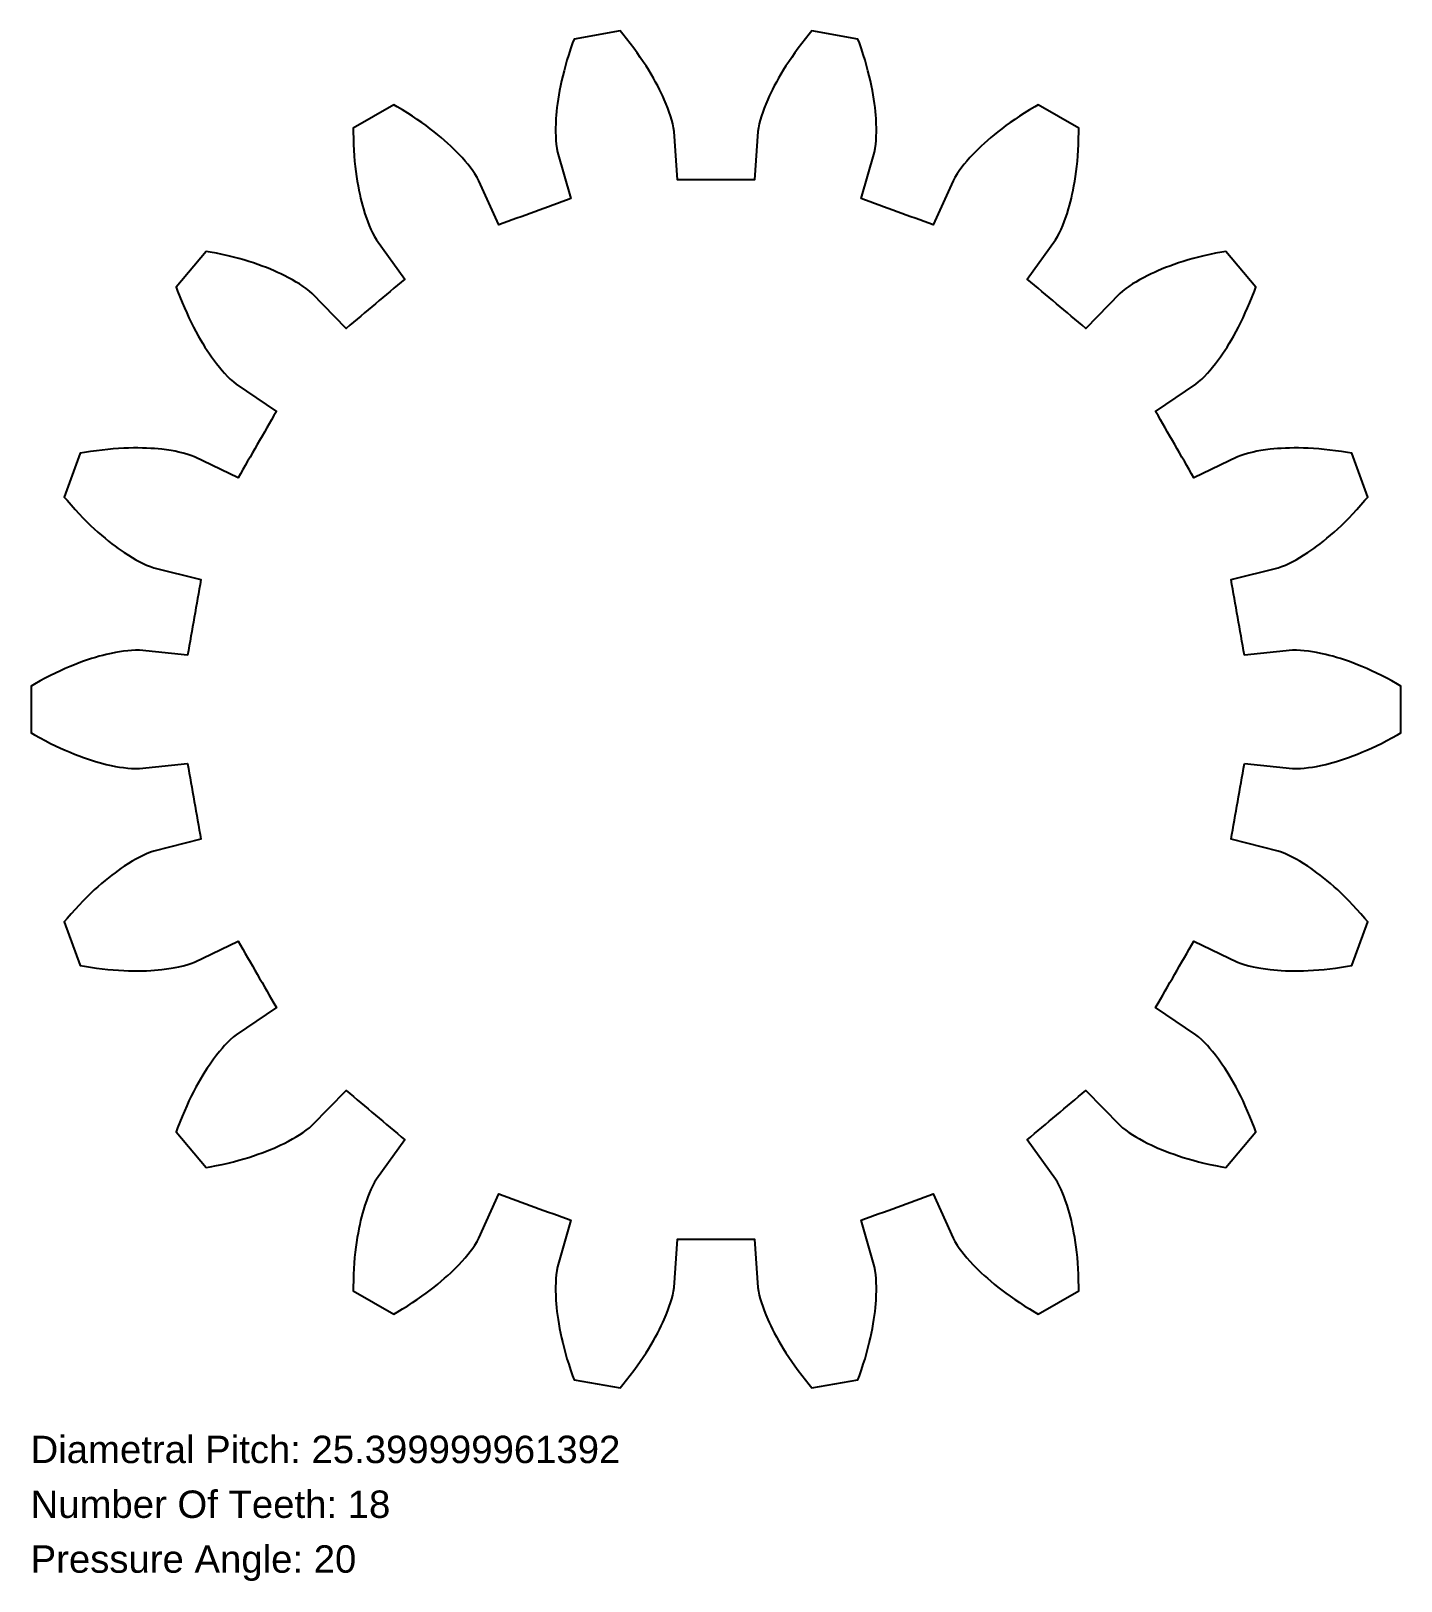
# Model space of a CAD drawing. Extents: x -10 to 10, y -12.7 to 9.9.
import ezdxf

# ---------------------------------------------------------------- set-up
doc = ezdxf.new("R2010")
doc.units = 0
doc.layers.add('1', color=7, linetype='Continuous')
doc.layers.add('NOTES', color=1, linetype='Continuous')
doc.styles.add('ARIAL', font='Arial.ttf')

msp = doc.modelspace()

# ---------------------------------------------------------------- linework, layer by layer
at = {"layer": '1'}
msp.add_lwpolyline([(7.71, -0.791), (8.413, -0.863), (8.468, -0.864), (8.529, -0.862), (8.583, -0.857), (8.647, -0.85), (8.702, -0.842), (8.762, -0.831), (8.827, -0.818), (8.898, -0.802), (8.948, -0.789), (9, -0.775), (9.054, -0.759), (9.111, -0.742), (9.17, -0.723), (9.23, -0.702), (9.293, -0.679), (9.358, -0.653), (9.425, -0.626), (9.494, -0.597), (9.564, -0.565), (9.636, -0.531), (9.71, -0.495), (9.786, -0.456), (9.863, -0.415), (9.942, -0.371), (9.994, -0.341), (9.994, 0.341), (9.942, 0.371), (9.863, 0.415), (9.786, 0.456), (9.71, 0.495), (9.636, 0.531), (9.564, 0.565), (9.494, 0.597), (9.425, 0.626), (9.358, 0.653), (9.293, 0.679), (9.23, 0.702), (9.17, 0.723), (9.111, 0.742), (9.054, 0.759), (9, 0.775), (8.948, 0.789), (8.898, 0.802), (8.827, 0.818), (8.762, 0.831), (8.702, 0.842), (8.647, 0.85), (8.583, 0.857), (8.529, 0.862), (8.468, 0.864), (8.413, 0.863), (7.71, 0.791, -0.000044), (7.515, 1.894), (8.201, 2.067), (8.252, 2.084), (8.31, 2.107), (8.359, 2.13), (8.416, 2.159), (8.465, 2.185), (8.518, 2.215), (8.574, 2.25), (8.635, 2.29), (8.678, 2.318), (8.722, 2.35), (8.768, 2.383), (8.815, 2.419), (8.864, 2.457), (8.914, 2.498), (8.965, 2.541), (9.017, 2.587), (9.071, 2.635), (9.125, 2.686), (9.181, 2.74), (9.237, 2.797), (9.294, 2.856), (9.352, 2.918), (9.41, 2.984), (9.469, 3.052), (9.508, 3.098), (9.275, 3.738), (9.216, 3.749), (9.127, 3.763), (9.04, 3.776), (8.956, 3.786), (8.874, 3.795), (8.794, 3.802), (8.717, 3.808), (8.642, 3.812), (8.57, 3.815), (8.501, 3.816), (8.434, 3.816), (8.369, 3.815), (8.308, 3.813), (8.248, 3.81), (8.192, 3.807), (8.138, 3.802), (8.087, 3.797), (8.015, 3.788), (7.949, 3.778), (7.889, 3.767), (7.835, 3.756), (7.772, 3.741), (7.72, 3.727), (7.661, 3.708), (7.611, 3.688), (6.974, 3.38, -0.000044), (6.414, 4.35), (6.999, 4.747), (7.042, 4.781), (7.088, 4.822), (7.126, 4.86), (7.17, 4.907), (7.207, 4.948), (7.246, 4.995), (7.288, 5.047), (7.331, 5.105), (7.362, 5.147), (7.392, 5.191), (7.424, 5.238), (7.456, 5.288), (7.489, 5.34), (7.522, 5.396), (7.555, 5.454), (7.589, 5.515), (7.622, 5.579), (7.656, 5.645), (7.69, 5.715), (7.723, 5.787), (7.757, 5.863), (7.79, 5.941), (7.822, 6.022), (7.855, 6.106), (7.875, 6.163), (7.437, 6.685), (7.378, 6.675), (7.289, 6.658), (7.203, 6.64), (7.12, 6.621), (7.04, 6.601), (6.963, 6.581), (6.889, 6.56), (6.817, 6.538), (6.749, 6.516), (6.683, 6.493), (6.62, 6.471), (6.56, 6.448), (6.502, 6.425), (6.448, 6.402), (6.396, 6.379), (6.347, 6.356), (6.3, 6.334), (6.236, 6.301), (6.177, 6.269), (6.125, 6.238), (6.078, 6.209), (6.024, 6.174), (5.98, 6.143), (5.931, 6.105), (5.89, 6.069), (5.398, 5.561, -0.000044), (4.539, 6.281), (4.954, 6.855), (4.982, 6.901), (5.011, 6.956), (5.034, 7.005), (5.06, 7.064), (5.08, 7.115), (5.101, 7.172), (5.122, 7.235), (5.143, 7.305), (5.157, 7.354), (5.171, 7.406), (5.185, 7.461), (5.198, 7.519), (5.211, 7.58), (5.223, 7.643), (5.234, 7.709), (5.245, 7.778), (5.255, 7.849), (5.264, 7.923), (5.272, 8), (5.278, 8.08), (5.284, 8.162), (5.288, 8.247), (5.291, 8.334), (5.292, 8.425), (5.292, 8.485), (4.702, 8.826), (4.65, 8.796), (4.572, 8.749), (4.498, 8.703), (4.427, 8.657), (4.358, 8.611), (4.293, 8.565), (4.23, 8.52), (4.17, 8.475), (4.113, 8.431), (4.059, 8.387), (4.008, 8.345), (3.959, 8.302), (3.913, 8.261), (3.869, 8.221), (3.829, 8.182), (3.79, 8.143), (3.754, 8.106), (3.705, 8.053), (3.661, 8.003), (3.622, 7.957), (3.588, 7.914), (3.549, 7.862), (3.518, 7.817), (3.485, 7.765), (3.459, 7.717), (3.17, 7.072, -0.000044), (2.117, 7.455), (2.311, 8.135), (2.321, 8.189), (2.33, 8.25), (2.335, 8.304), (2.338, 8.368), (2.34, 8.423), (2.34, 8.484), (2.338, 8.551), (2.335, 8.623), (2.331, 8.675), (2.326, 8.728), (2.32, 8.785), (2.313, 8.844), (2.304, 8.905), (2.294, 8.968), (2.282, 9.034), (2.269, 9.102), (2.253, 9.173), (2.236, 9.246), (2.217, 9.321), (2.197, 9.398), (2.174, 9.477), (2.149, 9.558), (2.121, 9.641), (2.092, 9.727), (2.071, 9.783), (1.4, 9.902), (1.361, 9.855), (1.304, 9.786), (1.25, 9.717), (1.199, 9.649), (1.15, 9.582), (1.104, 9.517), (1.061, 9.453), (1.02, 9.391), (0.982, 9.329), (0.946, 9.27), (0.912, 9.212), (0.881, 9.156), (0.851, 9.101), (0.824, 9.048), (0.799, 8.998), (0.776, 8.949), (0.755, 8.902), (0.727, 8.835), (0.703, 8.773), (0.682, 8.716), (0.665, 8.663), (0.646, 8.602), (0.632, 8.549), (0.619, 8.489), (0.611, 8.435), (0.56, 7.73, -0.000044), (-0.56, 7.73), (-0.611, 8.435), (-0.619, 8.489), (-0.632, 8.549), (-0.646, 8.602), (-0.665, 8.663), (-0.682, 8.716), (-0.703, 8.773), (-0.727, 8.835), (-0.755, 8.902), (-0.776, 8.949), (-0.799, 8.998), (-0.824, 9.048), (-0.851, 9.101), (-0.881, 9.156), (-0.912, 9.212), (-0.946, 9.27), (-0.982, 9.329), (-1.02, 9.391), (-1.061, 9.453), (-1.104, 9.517), (-1.15, 9.582), (-1.199, 9.649), (-1.25, 9.717), (-1.304, 9.786), (-1.361, 9.855), (-1.4, 9.902), (-2.071, 9.783), (-2.092, 9.727), (-2.121, 9.641), (-2.149, 9.558), (-2.174, 9.477), (-2.197, 9.398), (-2.217, 9.321), (-2.236, 9.246), (-2.253, 9.173), (-2.269, 9.102), (-2.282, 9.034), (-2.294, 8.968), (-2.304, 8.905), (-2.313, 8.844), (-2.32, 8.785), (-2.326, 8.728), (-2.331, 8.675), (-2.335, 8.623), (-2.338, 8.551), (-2.34, 8.484), (-2.34, 8.423), (-2.338, 8.368), (-2.335, 8.304), (-2.33, 8.25), (-2.321, 8.189), (-2.311, 8.135), (-2.117, 7.455, -0.000044), (-3.17, 7.072), (-3.459, 7.717), (-3.485, 7.765), (-3.518, 7.817), (-3.549, 7.862), (-3.588, 7.914), (-3.622, 7.957), (-3.661, 8.003), (-3.705, 8.053), (-3.754, 8.106), (-3.79, 8.143), (-3.829, 8.182), (-3.869, 8.221), (-3.913, 8.261), (-3.959, 8.302), (-4.008, 8.345), (-4.059, 8.387), (-4.113, 8.431), (-4.17, 8.475), (-4.23, 8.52), (-4.293, 8.565), (-4.358, 8.611), (-4.427, 8.657), (-4.498, 8.703), (-4.572, 8.749), (-4.65, 8.796), (-4.702, 8.826), (-5.292, 8.485), (-5.292, 8.425), (-5.291, 8.334), (-5.288, 8.247), (-5.284, 8.162), (-5.278, 8.08), (-5.272, 8), (-5.264, 7.923), (-5.255, 7.849), (-5.245, 7.778), (-5.234, 7.709), (-5.223, 7.643), (-5.211, 7.58), (-5.198, 7.519), (-5.185, 7.461), (-5.171, 7.406), (-5.157, 7.354), (-5.143, 7.305), (-5.122, 7.235), (-5.101, 7.172), (-5.08, 7.115), (-5.06, 7.064), (-5.034, 7.005), (-5.011, 6.956), (-4.982, 6.901), (-4.954, 6.855), (-4.539, 6.281, -0.000044), (-5.398, 5.561), (-5.89, 6.069), (-5.931, 6.105), (-5.98, 6.143), (-6.024, 6.174), (-6.078, 6.209), (-6.125, 6.238), (-6.177, 6.269), (-6.236, 6.301), (-6.3, 6.334), (-6.347, 6.356), (-6.396, 6.379), (-6.448, 6.402), (-6.502, 6.425), (-6.56, 6.448), (-6.62, 6.471), (-6.683, 6.493), (-6.749, 6.516), (-6.817, 6.538), (-6.889, 6.56), (-6.963, 6.581), (-7.04, 6.601), (-7.12, 6.621), (-7.203, 6.64), (-7.289, 6.658), (-7.378, 6.675), (-7.437, 6.685), (-7.875, 6.163), (-7.855, 6.106), (-7.822, 6.022), (-7.79, 5.941), (-7.757, 5.863), (-7.723, 5.787), (-7.69, 5.715), (-7.656, 5.645), (-7.622, 5.579), (-7.589, 5.515), (-7.555, 5.454), (-7.522, 5.396), (-7.489, 5.34), (-7.456, 5.288), (-7.424, 5.238), (-7.392, 5.191), (-7.362, 5.147), (-7.331, 5.105), (-7.288, 5.047), (-7.246, 4.995), (-7.207, 4.948), (-7.17, 4.907), (-7.126, 4.86), (-7.088, 4.822), (-7.042, 4.781), (-6.999, 4.747), (-6.414, 4.35, -0.000044), (-6.974, 3.38), (-7.611, 3.688), (-7.661, 3.708), (-7.72, 3.727), (-7.772, 3.741), (-7.835, 3.756), (-7.889, 3.767), (-7.949, 3.778), (-8.015, 3.788), (-8.087, 3.797), (-8.138, 3.802), (-8.192, 3.807), (-8.248, 3.81), (-8.308, 3.813), (-8.369, 3.815), (-8.434, 3.816), (-8.501, 3.816), (-8.57, 3.815), (-8.642, 3.812), (-8.717, 3.808), (-8.794, 3.802), (-8.874, 3.795), (-8.956, 3.786), (-9.04, 3.776), (-9.127, 3.763), (-9.216, 3.749), (-9.275, 3.738), (-9.508, 3.098), (-9.469, 3.052), (-9.41, 2.984), (-9.352, 2.918), (-9.294, 2.856), (-9.237, 2.797), (-9.181, 2.74), (-9.125, 2.686), (-9.071, 2.635), (-9.017, 2.587), (-8.965, 2.541), (-8.914, 2.498), (-8.864, 2.457), (-8.815, 2.419), (-8.768, 2.383), (-8.722, 2.35), (-8.678, 2.318), (-8.635, 2.29), (-8.574, 2.25), (-8.518, 2.215), (-8.465, 2.185), (-8.416, 2.159), (-8.359, 2.13), (-8.31, 2.107), (-8.252, 2.084), (-8.201, 2.067), (-7.515, 1.894, -0.000044), (-7.71, 0.791), (-8.413, 0.863), (-8.468, 0.864), (-8.529, 0.862), (-8.583, 0.857), (-8.647, 0.85), (-8.702, 0.842), (-8.762, 0.831), (-8.827, 0.818), (-8.898, 0.802), (-8.948, 0.789), (-9, 0.775), (-9.054, 0.759), (-9.111, 0.742), (-9.17, 0.723), (-9.23, 0.702), (-9.293, 0.679), (-9.358, 0.653), (-9.425, 0.626), (-9.494, 0.597), (-9.564, 0.565), (-9.636, 0.531), (-9.71, 0.495), (-9.786, 0.456), (-9.863, 0.415), (-9.942, 0.371), (-9.994, 0.341), (-9.994, -0.341), (-9.942, -0.371), (-9.863, -0.415), (-9.786, -0.456), (-9.71, -0.495), (-9.636, -0.531), (-9.564, -0.565), (-9.494, -0.597), (-9.425, -0.626), (-9.358, -0.653), (-9.293, -0.679), (-9.23, -0.702), (-9.17, -0.723), (-9.111, -0.742), (-9.054, -0.759), (-9, -0.775), (-8.948, -0.789), (-8.898, -0.802), (-8.827, -0.818), (-8.762, -0.831), (-8.702, -0.842), (-8.647, -0.85), (-8.583, -0.857), (-8.529, -0.862), (-8.468, -0.864), (-8.413, -0.863), (-7.71, -0.791, -0.000044), (-7.515, -1.894), (-8.201, -2.067), (-8.252, -2.084), (-8.31, -2.107), (-8.359, -2.13), (-8.416, -2.159), (-8.465, -2.185), (-8.518, -2.215), (-8.574, -2.25), (-8.635, -2.29), (-8.678, -2.318), (-8.722, -2.35), (-8.768, -2.383), (-8.815, -2.419), (-8.864, -2.457), (-8.914, -2.498), (-8.965, -2.541), (-9.017, -2.587), (-9.071, -2.635), (-9.125, -2.686), (-9.181, -2.74), (-9.237, -2.797), (-9.294, -2.856), (-9.352, -2.918), (-9.41, -2.984), (-9.469, -3.052), (-9.508, -3.098), (-9.275, -3.738), (-9.216, -3.749), (-9.127, -3.763), (-9.04, -3.776), (-8.956, -3.786), (-8.874, -3.795), (-8.794, -3.802), (-8.717, -3.808), (-8.642, -3.812), (-8.57, -3.815), (-8.501, -3.816), (-8.434, -3.816), (-8.369, -3.815), (-8.308, -3.813), (-8.248, -3.81), (-8.192, -3.807), (-8.138, -3.802), (-8.087, -3.797), (-8.015, -3.788), (-7.949, -3.778), (-7.889, -3.767), (-7.835, -3.756), (-7.772, -3.741), (-7.72, -3.727), (-7.661, -3.708), (-7.611, -3.688), (-6.974, -3.38, -0.000044), (-6.414, -4.35), (-6.999, -4.747), (-7.042, -4.781), (-7.088, -4.822), (-7.126, -4.86), (-7.17, -4.907), (-7.207, -4.948), (-7.246, -4.995), (-7.288, -5.047), (-7.331, -5.105), (-7.362, -5.147), (-7.392, -5.191), (-7.424, -5.238), (-7.456, -5.288), (-7.489, -5.34), (-7.522, -5.396), (-7.555, -5.454), (-7.589, -5.515), (-7.622, -5.579), (-7.656, -5.645), (-7.69, -5.715), (-7.723, -5.787), (-7.757, -5.863), (-7.79, -5.941), (-7.822, -6.022), (-7.855, -6.106), (-7.875, -6.163), (-7.437, -6.685), (-7.378, -6.675), (-7.289, -6.658), (-7.203, -6.64), (-7.12, -6.621), (-7.04, -6.601), (-6.963, -6.581), (-6.889, -6.56), (-6.817, -6.538), (-6.749, -6.516), (-6.683, -6.493), (-6.62, -6.471), (-6.56, -6.448), (-6.502, -6.425), (-6.448, -6.402), (-6.396, -6.379), (-6.347, -6.356), (-6.3, -6.334), (-6.236, -6.301), (-6.177, -6.269), (-6.125, -6.238), (-6.078, -6.209), (-6.024, -6.174), (-5.98, -6.143), (-5.931, -6.105), (-5.89, -6.069), (-5.398, -5.561, -0.000044), (-4.539, -6.281), (-4.954, -6.855), (-4.982, -6.901), (-5.011, -6.956), (-5.034, -7.005), (-5.06, -7.064), (-5.08, -7.115), (-5.101, -7.172), (-5.122, -7.235), (-5.143, -7.305), (-5.157, -7.354), (-5.171, -7.406), (-5.185, -7.461), (-5.198, -7.519), (-5.211, -7.58), (-5.223, -7.643), (-5.234, -7.709), (-5.245, -7.778), (-5.255, -7.849), (-5.264, -7.923), (-5.272, -8), (-5.278, -8.08), (-5.284, -8.162), (-5.288, -8.247), (-5.291, -8.334), (-5.292, -8.425), (-5.292, -8.485), (-4.702, -8.826), (-4.65, -8.796), (-4.572, -8.749), (-4.498, -8.703), (-4.427, -8.657), (-4.358, -8.611), (-4.293, -8.565), (-4.23, -8.52), (-4.17, -8.475), (-4.113, -8.431), (-4.059, -8.387), (-4.008, -8.345), (-3.959, -8.302), (-3.913, -8.261), (-3.869, -8.221), (-3.829, -8.182), (-3.79, -8.143), (-3.754, -8.106), (-3.705, -8.053), (-3.661, -8.003), (-3.622, -7.957), (-3.588, -7.914), (-3.549, -7.862), (-3.518, -7.817), (-3.485, -7.765), (-3.459, -7.717), (-3.17, -7.072, -0.000044), (-2.117, -7.455), (-2.311, -8.136), (-2.321, -8.189), (-2.33, -8.25), (-2.335, -8.304), (-2.338, -8.368), (-2.34, -8.423), (-2.34, -8.484), (-2.338, -8.551), (-2.335, -8.623), (-2.331, -8.675), (-2.326, -8.728), (-2.32, -8.785), (-2.313, -8.844), (-2.304, -8.905), (-2.294, -8.968), (-2.282, -9.034), (-2.269, -9.103), (-2.253, -9.173), (-2.236, -9.246), (-2.217, -9.321), (-2.197, -9.398), (-2.174, -9.477), (-2.149, -9.558), (-2.121, -9.641), (-2.092, -9.727), (-2.071, -9.783), (-1.4, -9.902), (-1.361, -9.855), (-1.304, -9.786), (-1.25, -9.717), (-1.199, -9.649), (-1.15, -9.582), (-1.104, -9.517), (-1.061, -9.453), (-1.02, -9.391), (-0.982, -9.329), (-0.946, -9.27), (-0.912, -9.212), (-0.881, -9.156), (-0.851, -9.101), (-0.824, -9.048), (-0.799, -8.998), (-0.776, -8.949), (-0.755, -8.902), (-0.727, -8.835), (-0.703, -8.773), (-0.682, -8.716), (-0.665, -8.663), (-0.646, -8.602), (-0.632, -8.549), (-0.619, -8.489), (-0.611, -8.435), (-0.56, -7.73, -0.000044), (0.56, -7.73), (0.611, -8.435), (0.619, -8.489), (0.632, -8.549), (0.646, -8.602), (0.665, -8.663), (0.682, -8.716), (0.703, -8.773), (0.727, -8.835), (0.755, -8.902), (0.776, -8.949), (0.799, -8.998), (0.824, -9.048), (0.851, -9.101), (0.881, -9.156), (0.912, -9.212), (0.946, -9.27), (0.982, -9.329), (1.02, -9.391), (1.061, -9.453), (1.104, -9.517), (1.15, -9.582), (1.199, -9.649), (1.25, -9.717), (1.304, -9.786), (1.361, -9.855), (1.4, -9.902), (2.071, -9.783), (2.092, -9.727), (2.121, -9.641), (2.149, -9.558), (2.174, -9.477), (2.197, -9.398), (2.217, -9.321), (2.236, -9.246), (2.253, -9.173), (2.269, -9.103), (2.282, -9.034), (2.294, -8.968), (2.304, -8.905), (2.313, -8.844), (2.32, -8.785), (2.326, -8.728), (2.331, -8.675), (2.335, -8.623), (2.338, -8.551), (2.34, -8.484), (2.34, -8.423), (2.338, -8.368), (2.335, -8.304), (2.33, -8.25), (2.321, -8.189), (2.311, -8.136), (2.117, -7.455, -0.000044), (3.17, -7.072), (3.459, -7.717), (3.485, -7.765), (3.518, -7.817), (3.549, -7.862), (3.588, -7.914), (3.622, -7.957), (3.661, -8.003), (3.705, -8.053), (3.754, -8.106), (3.79, -8.143), (3.829, -8.182), (3.869, -8.221), (3.913, -8.261), (3.959, -8.302), (4.008, -8.345), (4.059, -8.387), (4.113, -8.431), (4.17, -8.475), (4.23, -8.52), (4.293, -8.565), (4.358, -8.611), (4.427, -8.657), (4.498, -8.703), (4.572, -8.749), (4.65, -8.796), (4.702, -8.826), (5.292, -8.485), (5.292, -8.425), (5.291, -8.334), (5.288, -8.247), (5.284, -8.162), (5.278, -8.08), (5.272, -8), (5.264, -7.923), (5.255, -7.849), (5.245, -7.778), (5.234, -7.709), (5.223, -7.643), (5.211, -7.58), (5.198, -7.519), (5.185, -7.461), (5.171, -7.406), (5.157, -7.354), (5.143, -7.305), (5.122, -7.235), (5.101, -7.172), (5.08, -7.115), (5.06, -7.064), (5.034, -7.005), (5.011, -6.956), (4.982, -6.901), (4.954, -6.855), (4.539, -6.281, -0.000044), (5.398, -5.561), (5.89, -6.069), (5.931, -6.105), (5.98, -6.143), (6.024, -6.174), (6.078, -6.209), (6.125, -6.238), (6.177, -6.269), (6.236, -6.301), (6.3, -6.334), (6.347, -6.356), (6.396, -6.379), (6.448, -6.402), (6.502, -6.425), (6.56, -6.448), (6.62, -6.471), (6.683, -6.493), (6.749, -6.516), (6.817, -6.538), (6.889, -6.56), (6.963, -6.581), (7.04, -6.601), (7.12, -6.621), (7.203, -6.64), (7.289, -6.658), (7.378, -6.675), (7.437, -6.685), (7.875, -6.163), (7.855, -6.106), (7.822, -6.022), (7.79, -5.941), (7.757, -5.863), (7.723, -5.787), (7.69, -5.715), (7.656, -5.645), (7.622, -5.579), (7.589, -5.515), (7.555, -5.454), (7.522, -5.396), (7.489, -5.34), (7.456, -5.288), (7.424, -5.238), (7.392, -5.191), (7.362, -5.147), (7.331, -5.105), (7.288, -5.047), (7.246, -4.995), (7.207, -4.948), (7.17, -4.907), (7.126, -4.86), (7.088, -4.822), (7.042, -4.781), (6.999, -4.747), (6.414, -4.35, -0.000044), (6.974, -3.38), (7.611, -3.688), (7.661, -3.708), (7.72, -3.727), (7.772, -3.741), (7.835, -3.756), (7.889, -3.767), (7.949, -3.778), (8.015, -3.788), (8.087, -3.797), (8.138, -3.802), (8.192, -3.807), (8.248, -3.81), (8.308, -3.813), (8.369, -3.815), (8.434, -3.816), (8.501, -3.816), (8.57, -3.815), (8.642, -3.812), (8.717, -3.808), (8.794, -3.802), (8.874, -3.795), (8.956, -3.786), (9.04, -3.776), (9.127, -3.763), (9.216, -3.749), (9.275, -3.738), (9.508, -3.098), (9.469, -3.052), (9.41, -2.984), (9.352, -2.918), (9.294, -2.856), (9.237, -2.797), (9.181, -2.74), (9.125, -2.686), (9.071, -2.635), (9.017, -2.587), (8.965, -2.541), (8.914, -2.498), (8.864, -2.457), (8.815, -2.419), (8.768, -2.383), (8.722, -2.35), (8.678, -2.318), (8.635, -2.29), (8.574, -2.25), (8.518, -2.215), (8.465, -2.185), (8.416, -2.159), (8.359, -2.13), (8.31, -2.107), (8.252, -2.084), (8.201, -2.067), (7.515, -1.894, -0.000044)], format="xyb", close=True, dxfattribs=at)

# ---------------------------------------------------------------- texts
at = {"layer": 'NOTES', "style": 'ARIAL'}
for s, p in [('Diametral Pitch: 25.399999961392', (-10, -11)), ('Number Of Teeth: 18', (-10, -11.8)), ('Pressure Angle: 20', (-10, -12.6))]:
    msp.add_text(s, height=0.4, dxfattribs=at).set_placement(p)

doc.saveas('drawing.dxf')
